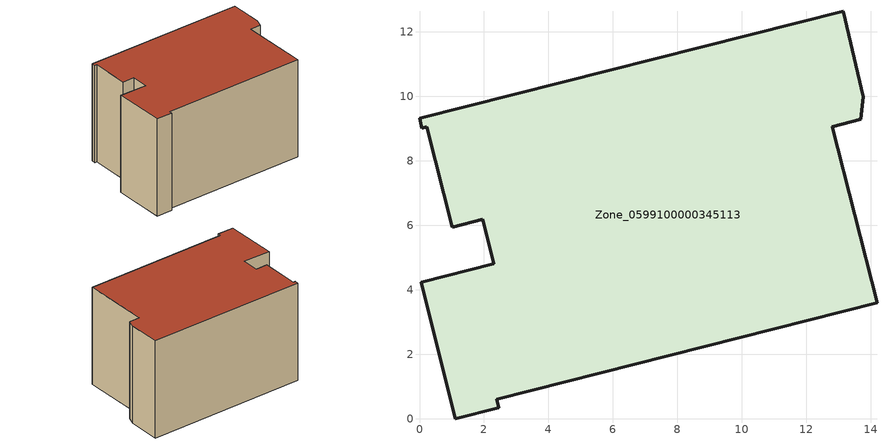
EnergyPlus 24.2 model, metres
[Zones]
Zone_0599100000345113
 floor ground (C_G): 13.76,9.98 13.69,9.28 12.8,9.06 14.19,3.6 2.39,0.61 2.46,0.34 1.11,0 0.05,4.24 2.31,4.8 1.96,6.18 1.01,5.94 0.23,9.05 0.07,9.01 0,9.32 13.14,12.64 z0
 wall outside (C_F): 14.19,3.6 12.8,9.06 13.69,9.28 13.76,9.98 13.14,12.64 0,9.32 0.07,9.01 0.23,9.05 1.01,5.94 1.96,6.18 2.31,4.8 0.05,4.24 1.11,0 2.46,0.34 2.39,0.61 14.19,3.6 z0:8.4
 roof outside (C_R): 13.69,9.28 13.76,9.98 13.14,12.64 0,9.32 0.07,9.01 0.23,9.05 1.01,5.94 1.96,6.18 2.31,4.8 0.05,4.24 1.11,0 2.46,0.34 2.39,0.61 14.19,3.6 12.8,9.06 z8.4
[BUILDING]
Pand.0599100000345113: North Axis=0; Terrain=City; Loads Convergence Tolerance Value=0.04; Temperature Convergence Tolerance Value=0.4; Solar Distribution=FullExterior; Maximum Number of Warmup Days=25; Minimum Number of Warmup Days=1
[Site:Location]
Rotterdam.The.Hague.AP_ZH_NLD Design_Conditions: Latitude=51.96; Longitude=4.45; Time Zone=1; Elevation=-4.5
[SITE:GROUNDTEMPERATURE:BUILDINGSURFACE]
18, 18, 18, 18, 18, 18, 18, 18, 18, 18, 18, 18
[MATERIAL] Thermal Absorptance=0.9; Solar Absorptance=0.7; Visible Absorptance=0.7
Name | Roughness | Thickness | Conductivity | Density | Specific Heat
G.TC.1992-2005 | MediumSmooth | 0.15 | 0.06 | 540 | 1210
F.TC.1992-2005 | Rough | 0.3 | 0.12 | 1920 | 840
R.TC.1992-2005 | MediumRough | 0.2 | 0.08 | 1500 | 1000
[CONSTRUCTION]
C_G: G.TC.1992-2005
C_F: F.TC.1992-2005
C_R: R.TC.1992-2005
[ZONE]
Zone_0599100000345113: Type=1; Multiplier=1; Ceiling Height=Autocalculate; Volume=Autocalculate; Floor Area=autocalculate; Part of Total Floor Area=Yes
[ZONEINFILTRATION:DESIGNFLOWRATE]
Infil_Zone_0599100000345113: Zone or ZoneList or Space or SpaceList=Zone_0599100000345113; Schedule=AlwaysOn; Design Flow Rate Calculation Method=Flow/Area; Flow Rate per Floor Area=0.0015; Constant Term Coefficient=1; Temperature Term Coefficient=0; Velocity Term Coefficient=0; Velocity Squared Term Coefficient=0
[HVACTEMPLATE:ZONE:IDEALLOADSAIRSYSTEM]
Zone_0599100000345113: Maximum Heating Supply Air Temperature=50; Minimum Cooling Supply Air Temperature=13; Maximum Heating Supply Air Humidity Ratio=0.0156; Minimum Cooling Supply Air Humidity Ratio=0.0077; Heating Limit=NoLimit; Cooling Limit=NoLimit; Dehumidification Control Type=ConstantSensibleHeatRatio; Cooling Sensible Heat Ratio=0.7; Dehumidification Setpoint=60; Humidification Control Type=None; Humidification Setpoint=30; Outdoor Air Method=None; Outdoor Air Flow Rate per Person=0.00944; Outdoor Air Flow Rate per Zone Floor Area=0; Outdoor Air Flow Rate per Zone=0; Demand Controlled Ventilation Type=None; Outdoor Air Economizer Type=NoEconomizer; Heat Recovery Type=None; Sensible Heat Recovery Effectiveness=0.7; Latent Heat Recovery Effectiveness=0.65
[ZONECONTROL:THERMOSTAT]
ThermostatControl_Zone_0599100000345113: Zone or ZoneList=Zone_0599100000345113; Control Type Schedule=DualSetpointControlType; Control 1=Thermostat_Zone_0599100000345113; Temperature Difference Between Cutout And Setpoint=0
[THERMOSTATSETPOINT:DUALSETPOINT]
Thermostat_Zone_0599100000345113: Heating Setpoint Temperature Schedule=HeatingSetpoint_Zone_0599100000345113; Cooling Setpoint Temperature Schedule=CoolingSetpoint_Zone_0599100000345113
[SCHEDULE:COMPACT]
HeatingSetpoint_Zone_0599100000345113: Through: 12/31, For: AllDays, Until: 24:00, 21
CoolingSetpoint_Zone_0599100000345113: Through: 12/31, For: AllDays, Until: 24:00, 24
DualSetpointControlType: Through: 12/31, For: AllDays, Until: 24:00, 4
AlwaysOn: Through: 12/31, For: AllDays, Until: 24:00, 1
